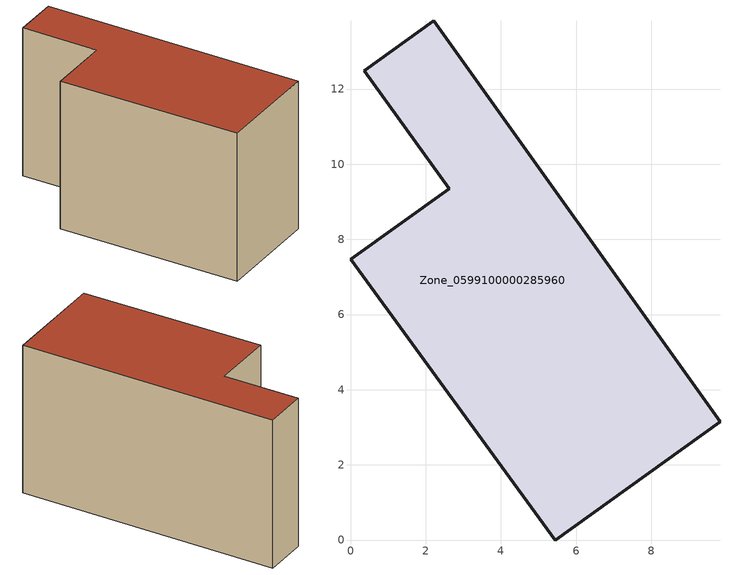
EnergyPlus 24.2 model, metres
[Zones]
Zone_0599100000285960
 floor ground (C_G): 9.83,3.14 5.44,0 0,7.47 2.62,9.35 0.37,12.49 2.22,13.81 z0
 wall outside (C_F): 5.44,0 9.83,3.14 2.22,13.81 0.37,12.49 2.62,9.35 0,7.47 5.44,0 z0:7.75
 roof outside (C_R): 0,7.47 5.44,0 9.83,3.14 2.22,13.81 0.37,12.49 2.62,9.35 z7.75
[BUILDING]
Pand.0599100000285960: North Axis=0; Terrain=City; Loads Convergence Tolerance Value=0.04; Temperature Convergence Tolerance Value=0.4; Solar Distribution=FullExterior; Maximum Number of Warmup Days=25; Minimum Number of Warmup Days=1
[Site:Location]
Rotterdam.The.Hague.AP_ZH_NLD Design_Conditions: Latitude=51.96; Longitude=4.45; Time Zone=1; Elevation=-4.5
[SITE:GROUNDTEMPERATURE:BUILDINGSURFACE]
18, 18, 18, 18, 18, 18, 18, 18, 18, 18, 18, 18
[MATERIAL] Thermal Absorptance=0.9; Solar Absorptance=0.7; Visible Absorptance=0.7
Name | Roughness | Thickness | Conductivity | Density | Specific Heat
G.TI.1975-1991 | MediumSmooth | 0.15 | 0.288461 | 540 | 1210
F.TI.1975-1991 | Rough | 0.3 | 0.230769 | 1920 | 840
R.TI.1975-1991 | MediumRough | 0.2 | 0.153846 | 1500 | 1000
[CONSTRUCTION]
C_G: G.TI.1975-1991
C_F: F.TI.1975-1991
C_R: R.TI.1975-1991
[ZONE]
Zone_0599100000285960: Type=1; Multiplier=1; Ceiling Height=Autocalculate; Volume=Autocalculate; Floor Area=autocalculate; Part of Total Floor Area=Yes
[ZONEINFILTRATION:DESIGNFLOWRATE]
Infil_Zone_0599100000285960: Zone or ZoneList or Space or SpaceList=Zone_0599100000285960; Schedule=AlwaysOn; Design Flow Rate Calculation Method=Flow/Area; Flow Rate per Floor Area=0.003; Constant Term Coefficient=1; Temperature Term Coefficient=0; Velocity Term Coefficient=0; Velocity Squared Term Coefficient=0
[HVACTEMPLATE:ZONE:IDEALLOADSAIRSYSTEM]
Zone_0599100000285960: Maximum Heating Supply Air Temperature=50; Minimum Cooling Supply Air Temperature=13; Maximum Heating Supply Air Humidity Ratio=0.0156; Minimum Cooling Supply Air Humidity Ratio=0.0077; Heating Limit=NoLimit; Cooling Limit=NoLimit; Dehumidification Control Type=ConstantSensibleHeatRatio; Cooling Sensible Heat Ratio=0.7; Dehumidification Setpoint=60; Humidification Control Type=None; Humidification Setpoint=30; Outdoor Air Method=None; Outdoor Air Flow Rate per Person=0.00944; Outdoor Air Flow Rate per Zone Floor Area=0; Outdoor Air Flow Rate per Zone=0; Demand Controlled Ventilation Type=None; Outdoor Air Economizer Type=NoEconomizer; Heat Recovery Type=None; Sensible Heat Recovery Effectiveness=0.7; Latent Heat Recovery Effectiveness=0.65
[ZONECONTROL:THERMOSTAT]
ThermostatControl_Zone_0599100000285960: Zone or ZoneList=Zone_0599100000285960; Control Type Schedule=DualSetpointControlType; Control 1=Thermostat_Zone_0599100000285960; Temperature Difference Between Cutout And Setpoint=0
[THERMOSTATSETPOINT:DUALSETPOINT]
Thermostat_Zone_0599100000285960: Heating Setpoint Temperature Schedule=HeatingSetpoint_Zone_0599100000285960; Cooling Setpoint Temperature Schedule=CoolingSetpoint_Zone_0599100000285960
[SCHEDULE:COMPACT]
HeatingSetpoint_Zone_0599100000285960: Through: 12/31, For: AllDays, Until: 24:00, 21
CoolingSetpoint_Zone_0599100000285960: Through: 12/31, For: AllDays, Until: 24:00, 24
DualSetpointControlType: Through: 12/31, For: AllDays, Until: 24:00, 4
AlwaysOn: Through: 12/31, For: AllDays, Until: 24:00, 1
